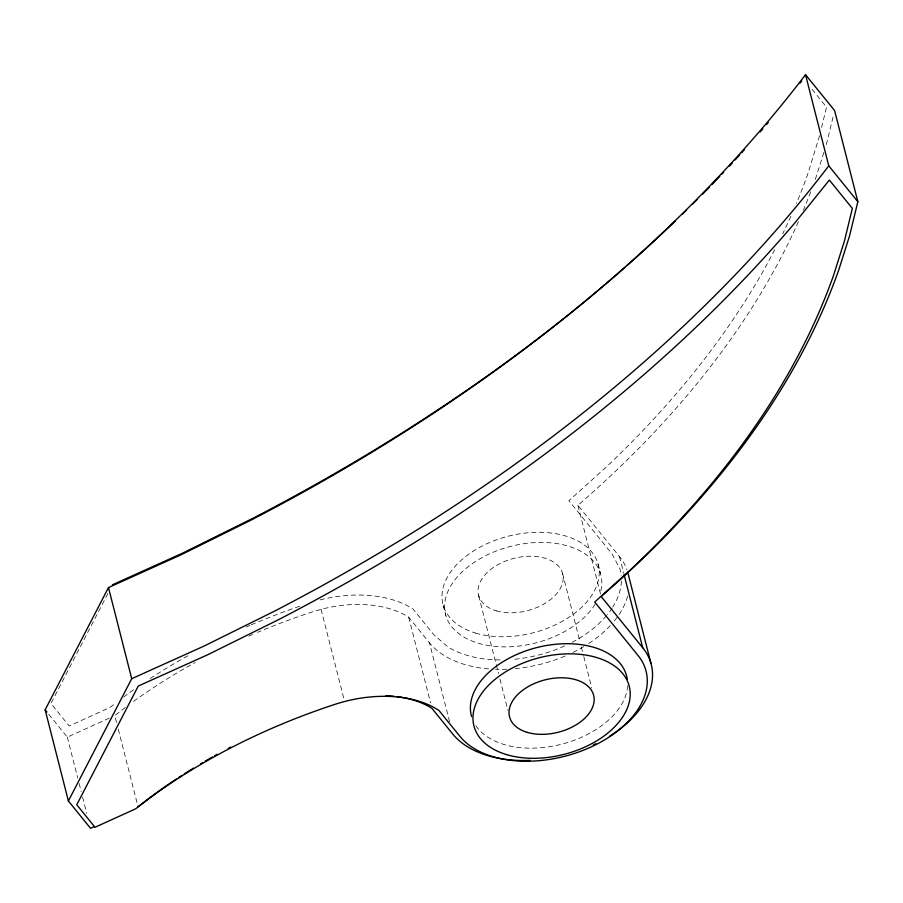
<?xml version="1.0" encoding="UTF-8"?>
<svg xmlns="http://www.w3.org/2000/svg" width="903" height="903" viewBox="0 0 903 903"><rect width="100%" height="100%" fill="white"/><g stroke="black" fill="none" stroke-linecap="round" stroke-linejoin="round"><path stroke-width="0.68" stroke-dasharray="4.51 3.39" d="M819.608 135.653L807.903 173.602A1039.985 647.406 -14.3 0 1 796.356 203.57M821.583 127.504L826.527 107.141L810.612 87.501M826.347 144.593L833.627 114.647M823.852 152.483L815.567 178.692A1046.667 651.571 -14.3 0 1 814.63 181.311M107.886 593.542L50.94 703.482L69.192 725.989L109.805 707.546L116.182 702.715M123.632 697.071L127.887 693.854A461.693 287.414 -14.3 0 1 134.434 689.181M48.694 714.194L67.319 737.164L112.243 716.768M449.604 721.757L429.489 642.846L408.709 617.223A94.804 59.011 -14.3 0 0 321.084 609.333L312.382 611.895A454.931 283.203 -14.3 0 0 257.558 632.36M798.433 221.607A1046.667 651.571 -14.3 0 1 577.92 505.319L619.481 556.587A106.847 66.517 -14.3 0 1 626.908 569.669M619.481 556.587L623.646 572.908M598.034 563.89L600.619 574.015M577.92 505.319L601.161 596.477M562.546 573.349L579.952 641.627M581.351 647.09L583.44 655.285M583.789 656.65L591.792 688.063M478.669 595.698L498.512 673.536M499.912 679L507.915 710.413M443.192 605.157L445.766 615.282M408.709 617.223L430.562 702.929M321.084 609.333L344.325 700.491M116.543 722.4L114.816 715.594A454.931 283.203 -14.3 0 1 125.698 707.196M118.282 729.206L138.046 806.751M67.319 737.164L77.714 777.98M79.103 783.42L81.191 791.581M82.579 797.033L86.733 813.355M627.619 596.172A106.847 66.517 -14.3 0 1 613.205 622.314M610.372 625.508A106.847 66.517 -14.3 0 1 588.542 643.625M583.869 646.548A106.847 66.517 -14.3 0 1 572.683 652.576M565.075 656.041A106.847 66.517 -14.3 0 1 515.376 668.638M506.809 669.225A106.847 66.517 -14.3 0 1 495.499 669.281M488.658 668.886A106.847 66.517 -14.3 0 1 429.489 642.846M810.747 191.808A1046.667 651.571 -14.3 0 1 803.388 210.162M133.52 701.428A454.931 283.203 -14.3 0 1 195.206 662.486M248.878 636.096A454.931 283.203 -14.3 0 1 252.592 634.482M595.179 604.141A80.13 49.879 -14.3 0 1 463.194 636.649A80.13 49.879 -14.3 0 1 503.874 548.313A80.13 49.879 -14.3 0 1 600.156 593.327M627.585 685.749A80.13 49.879 -14.3 0 1 561.666 744.185A80.13 49.879 -14.3 0 1 475.384 724.985M790.881 216.246A1039.985 647.406 -14.3 0 1 782.743 233.764M774.774 249.679A1039.985 647.406 -14.3 0 1 605.089 468.093L568.901 500.736L612.076 553.99L619.921 568.879A100.109 62.318 -14.3 0 1 621.208 575.55M150.124 678.548A461.693 287.414 -14.3 0 1 190.477 654.336M246.203 627.009A461.693 287.414 -14.3 0 1 249.973 625.373M251.226 624.842A461.693 287.414 -14.3 0 1 301.523 605.62M320.034 599.908A101.452 63.154 -14.3 0 1 406.102 605.089L412.942 608.949L433.948 634.865L447.967 646.954A100.109 62.318 -14.3 0 0 501.966 659.901M621.388 581.08A100.109 62.318 -14.3 0 1 612.945 606.782M612.234 607.911A100.109 62.318 -14.3 0 1 607.392 614.548M606.489 615.632A100.109 62.318 -14.3 0 1 572.31 642.18M564.725 645.882A100.109 62.318 -14.3 0 1 511.843 659.472M496.198 610.812A43.412 27.022 -14.3 0 0 563.043 580.46A43.412 27.022 -14.3 0 0 502.599 562.309A43.412 27.022 -14.3 0 0 496.198 610.812M475.531 633.048A80.13 49.879 -14.3 0 0 598.937 577.017A80.13 49.879 -14.3 0 0 487.36 543.516A80.13 49.879 -14.3 0 0 475.531 633.048"/><path stroke-width="1.35" d="M94.397 826.572L90.548 828.322L68.391 800.984L45.15 709.826L108.484 587.56L180.781 554.927L251.147 520.072A1483.494 923.498 -14.3 0 0 805.521 74.678L834.609 110.561L857.85 201.719L849.588 235.751L838.797 269.85A1046.667 651.571 -14.3 0 1 601.161 596.477L642.722 647.733A106.847 66.517 -14.3 0 1 609.469 736.261M68.391 800.984L131.714 678.706L204.022 646.085L274.377 611.229A1483.494 923.498 -14.3 0 0 828.762 165.836L805.521 74.678M800.002 83.166L801.774 80.965M153.702 795.137L135.619 808.828L95.007 827.272L76.766 804.765L138.238 686.077L208.221 654.506L278.903 619.492A1490.176 927.652 -14.3 0 0 794.933 222.804L829.349 180.058L852.353 208.424L844.44 240.999L833.717 274.884A1039.985 647.406 -14.3 0 1 630.915 569.375L594.716 602.019L638.071 655.499A100.165 62.352 -14.3 0 1 590.573 747.199A100.165 62.352 -14.3 0 1 459.954 736.374L438.756 710.232L431.927 706.372A101.452 63.154 -14.3 0 0 335.261 704.261A461.693 287.414 -14.3 0 0 153.702 795.137M112.412 584.794L182.406 553.223L253.077 518.209A1490.176 927.652 -14.3 0 0 624.932 267.378M828.762 165.836L857.85 201.719M45.15 709.826L46.922 712.015M627.72 572.209L650.95 663.366M623.996 574.274L642.722 647.733M108.484 587.56L131.714 678.706M595.912 743.733A106.847 66.517 -14.3 0 1 593.339 744.964M530.05 760.382A106.847 66.517 -14.3 0 1 452.719 734.004L431.939 708.37A94.804 59.011 -14.3 0 0 396.699 696.563M138.046 806.751A454.931 283.203 -14.3 0 1 156.75 792.586M157.878 791.773A454.931 283.203 -14.3 0 1 176.424 778.984M178.67 777.506A454.931 283.203 -14.3 0 1 182.056 775.316M184.325 773.86A454.931 283.203 -14.3 0 1 193.524 768.114M200.522 763.882A454.931 283.203 -14.3 0 1 202.882 762.493M205.252 761.105A454.931 283.203 -14.3 0 1 212.408 757.007M214.812 755.653A454.931 283.203 -14.3 0 1 217.228 754.31M228.211 748.384A454.931 283.203 -14.3 0 1 230.683 747.086M385.92 695.694A94.804 59.011 -14.3 0 1 393.945 696.247M471.592 716.576A80.13 49.879 -14.3 0 1 538.38 647.18A80.13 49.879 -14.3 0 1 627.269 679.124M768.227 122.56A1490.176 927.652 -14.3 0 1 766.444 124.659M762.854 128.836A1490.176 927.652 -14.3 0 1 760.145 131.962M744.512 149.638A1490.176 927.652 -14.3 0 1 741.702 152.742M739.828 154.808A1490.176 927.652 -14.3 0 1 735.098 159.978M732.254 163.059A1490.176 927.652 -14.3 0 1 729.387 166.152M723.63 172.292A1490.176 927.652 -14.3 0 1 721.734 174.29M719.826 176.299A1490.176 927.652 -14.3 0 1 712.151 184.302M709.25 187.305A1490.176 927.652 -14.3 0 1 702.432 194.269M697.511 199.236A1490.176 927.652 -14.3 0 1 692.556 204.191M686.562 210.117A1490.176 927.652 -14.3 0 1 682.544 214.056M675.467 220.908A1490.176 927.652 -14.3 0 1 627.054 265.505M527.171 732.344A43.412 27.022 -14.3 0 0 594.016 701.992A43.412 27.022 -14.3 0 0 533.583 683.853A43.412 27.022 -14.3 0 0 527.171 732.344M506.515 754.592A80.13 49.879 -14.3 0 0 629.922 698.55A80.13 49.879 -14.3 0 0 518.345 665.059A80.13 49.879 -14.3 0 0 506.515 754.592"/></g></svg>
